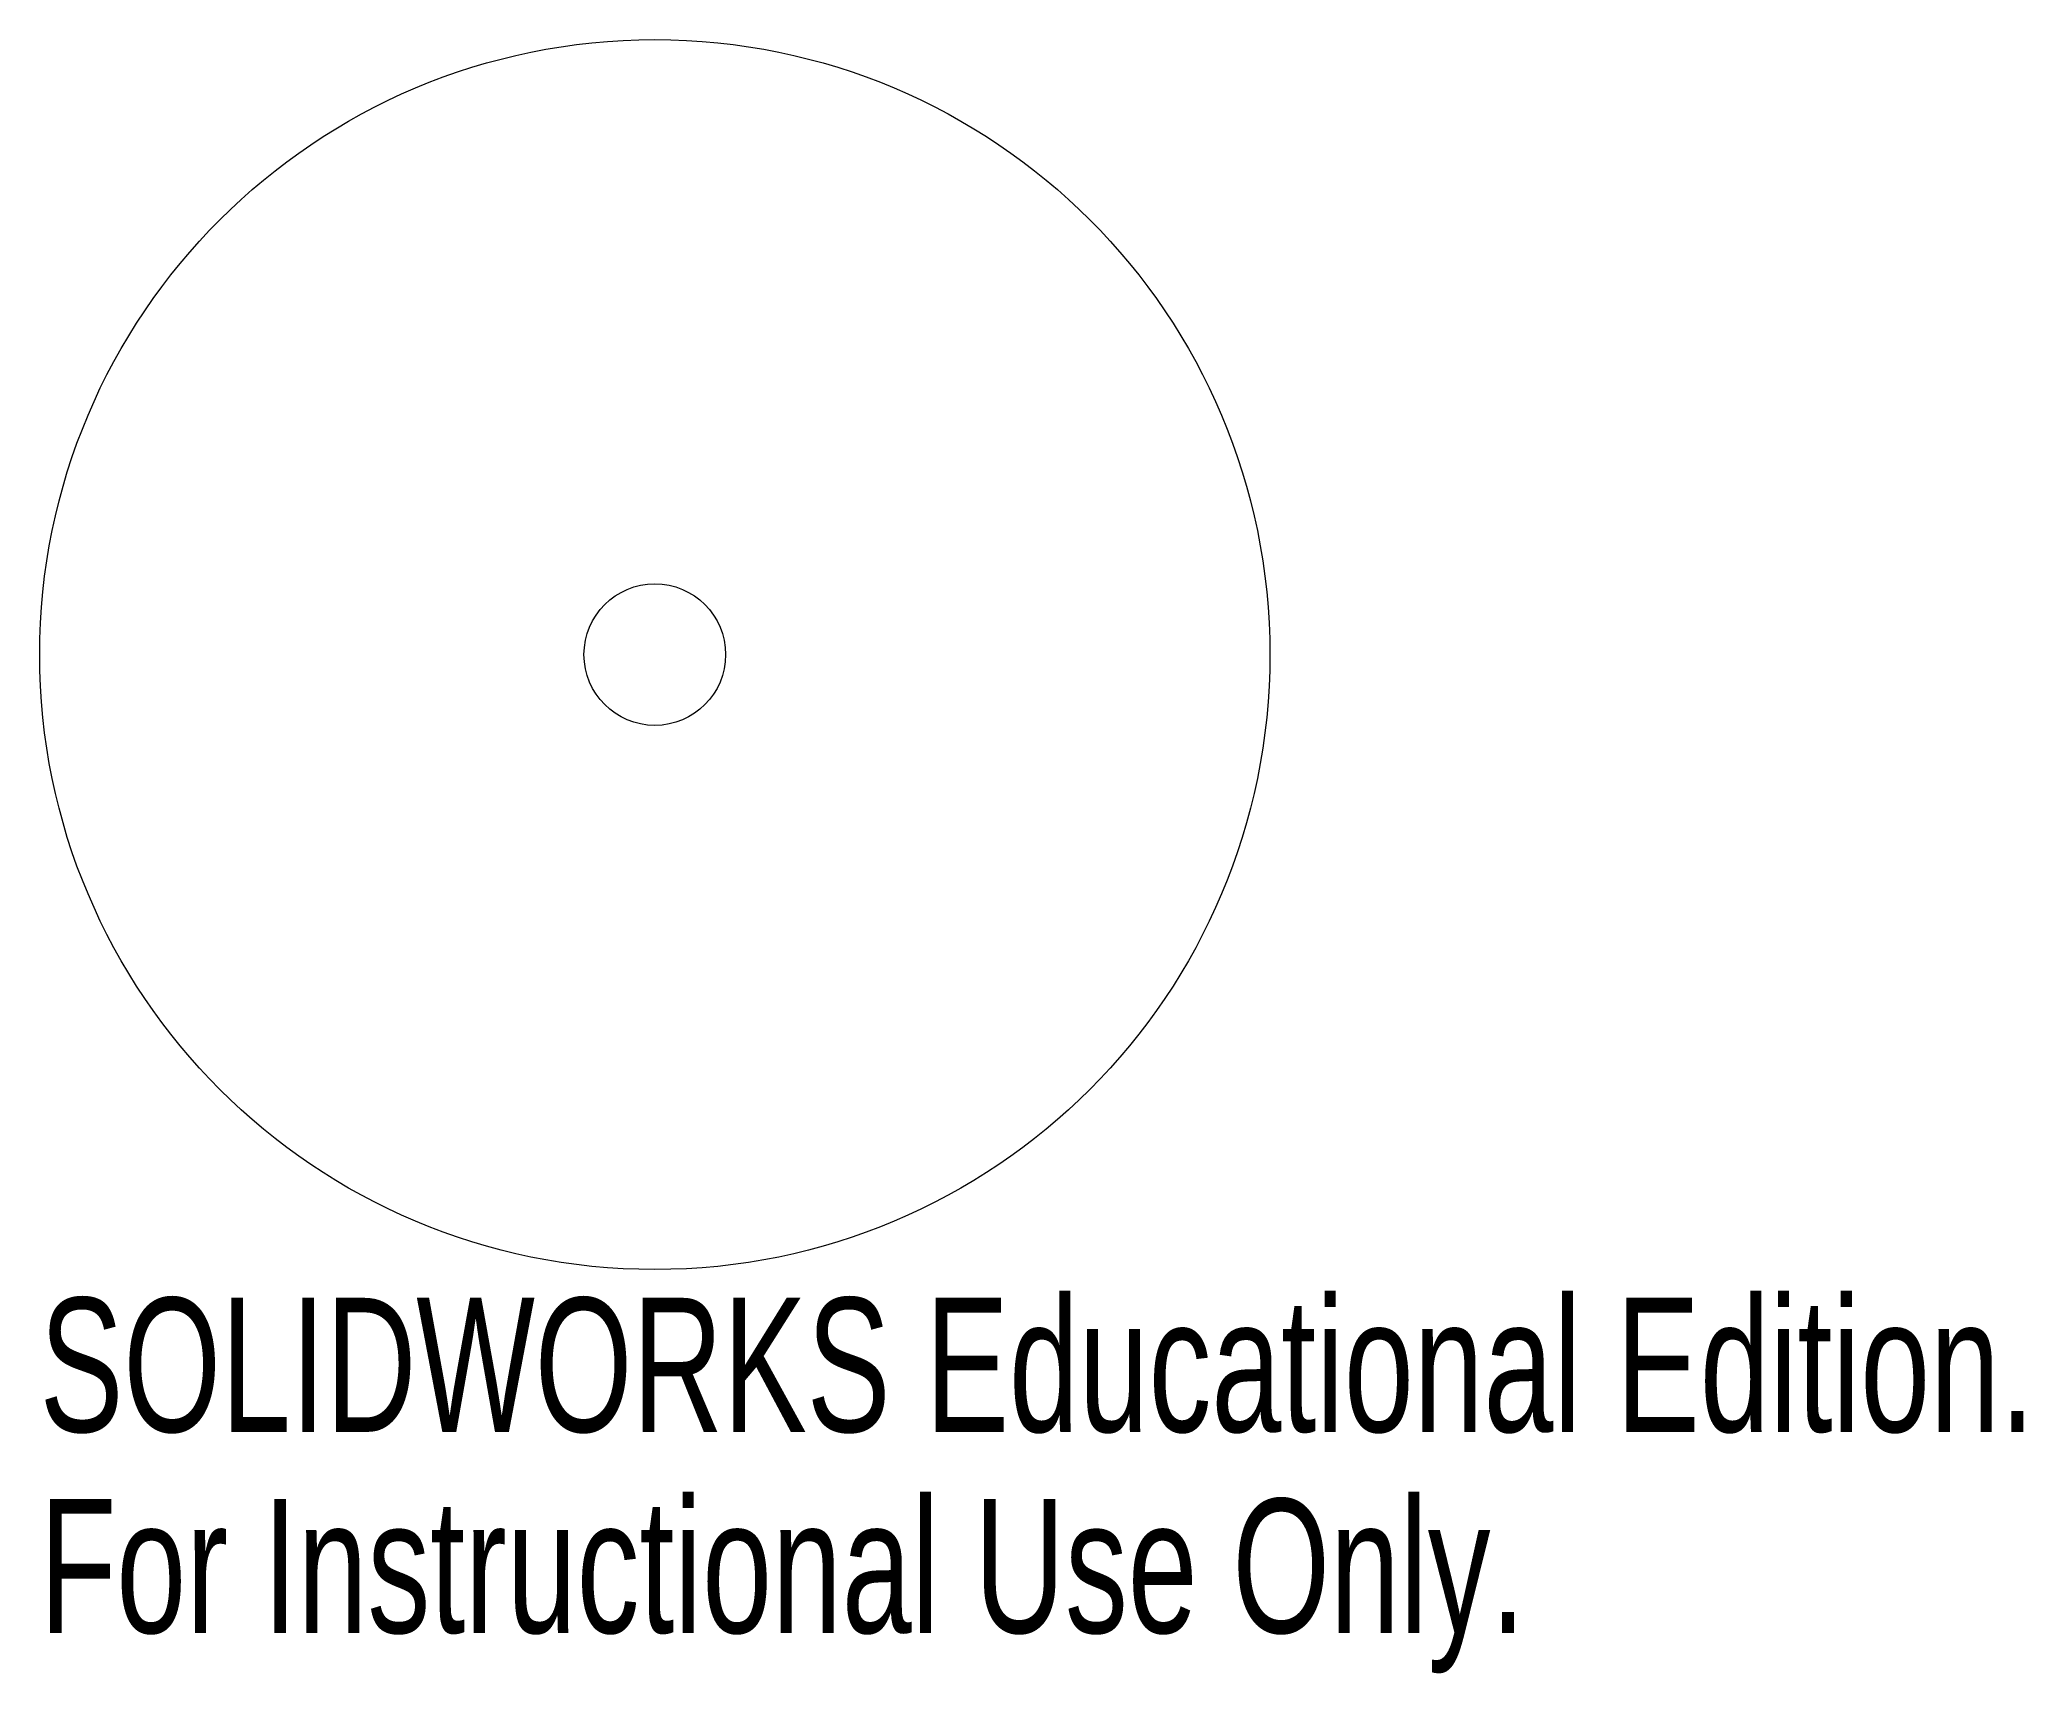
# Model space of a CAD drawing. Header units: millimetres. Extents: x -22.2 to 49.3, y -36.7 to 22.2.
import ezdxf

# ---------------------------------------------------------------- set-up
doc = ezdxf.new("R2010")
doc.units = ezdxf.units.MM
doc.styles.add('SLDTEXTSTYLE0', font='TXT', dxfattribs={"width": 0.7})

msp = doc.modelspace()

# ---------------------------------------------------------------- linework, layer by layer
at = {"color": 7, "linetype": 'Continuous', "lineweight": 15}
for radius in [22.175, 2.553]:
    msp.add_circle((0, 0), radius, dxfattribs=at)

# ---------------------------------------------------------------- texts
at = {"color": 7, "linetype": 'Continuous', "char_height": 4.83362, "attachment_point": 1, "style": 'SLDTEXTSTYLE0'}
for s, insert in [('SOLIDWORKS Educational Edition.', (-22.175, -23.195)), ('For Instructional Use Only.', (-22.175, -30.445))]:
    msp.add_mtext(s, dxfattribs=dict(at, insert=insert))

doc.saveas('drawing.dxf')
